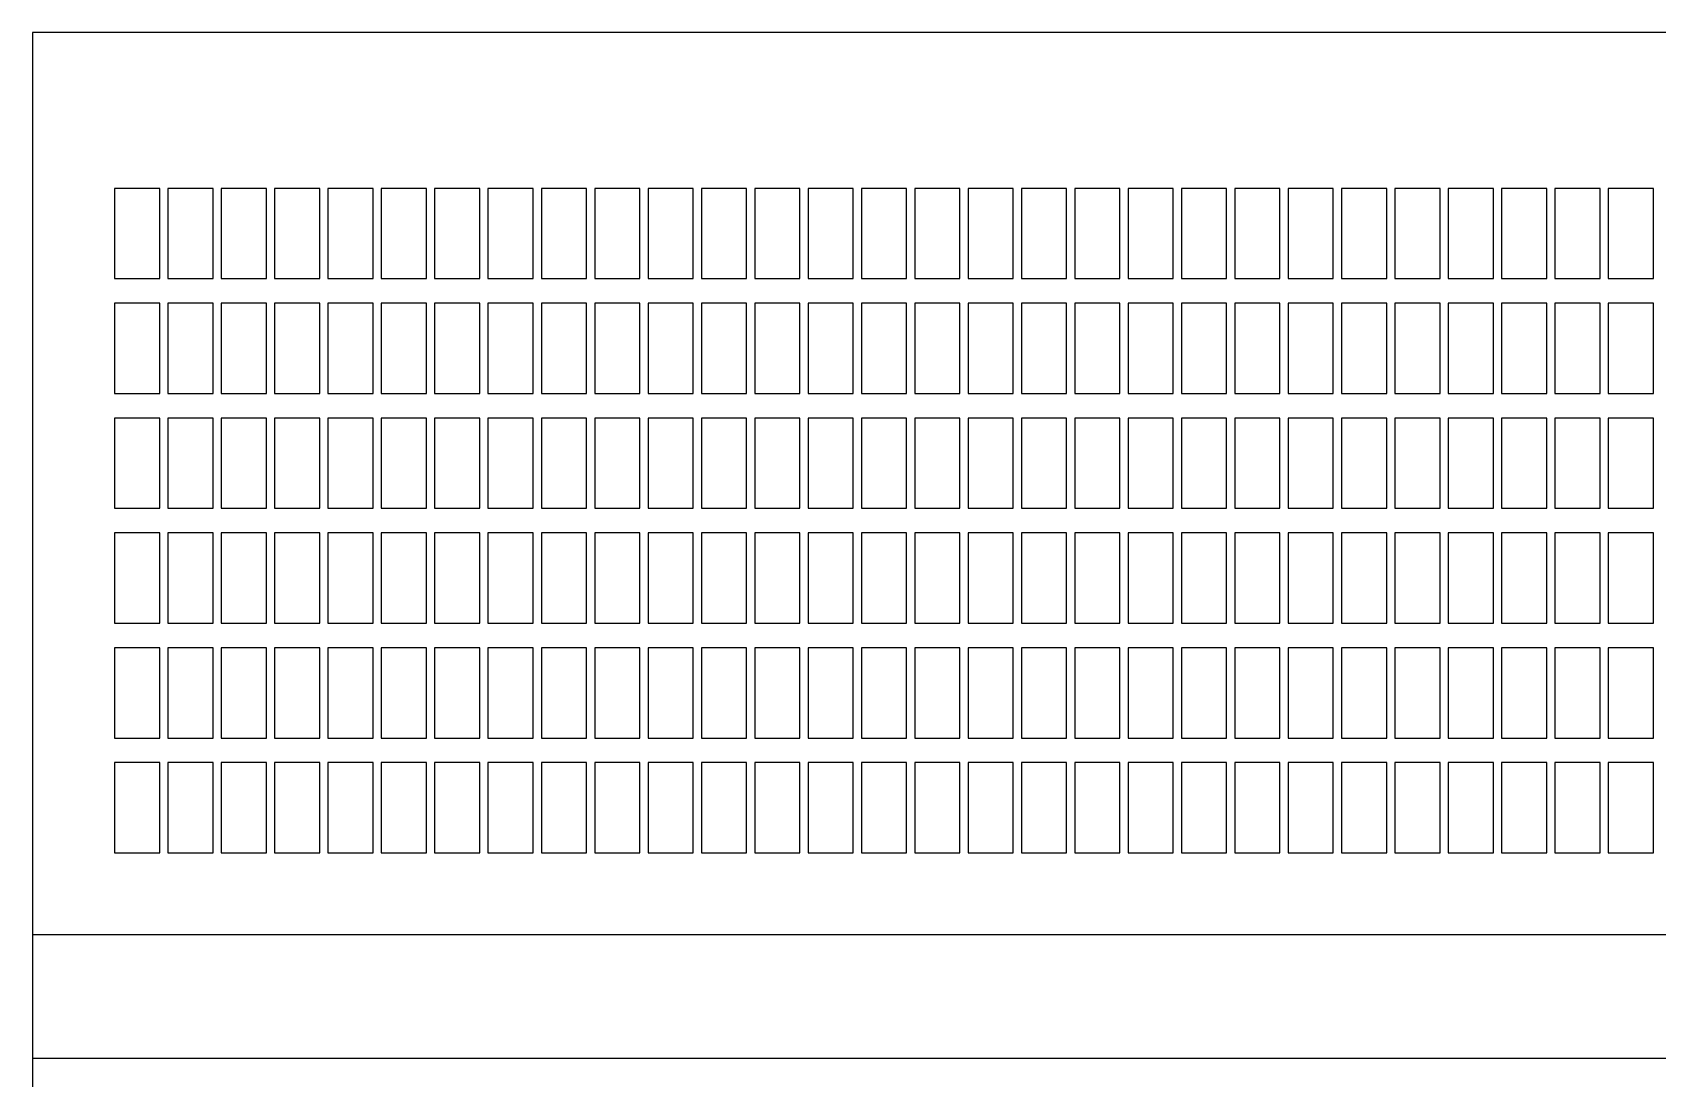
# Model space of a CAD drawing. Header units: metres. Extents: x 0 to 80, y 0 to 50.
# Drawn here: x 0 to 39.6, y 24.5 to 50 of the extents above; entities that cross this region are included whole.
import ezdxf

# ---------------------------------------------------------------- set-up
doc = ezdxf.new("R2010")
doc.units = ezdxf.units.M

msp = doc.modelspace()

# ---------------------------------------------------------------- linework, layer by layer
at = {"layer": 'ACCESS'}
for p, q in [((80, 28), (0, 28)), ((0, 28), (0, 25)), ((0, 25), (80, 25))]:
    msp.add_line(p, q, dxfattribs=at)
at = {"layer": 'PANEL'}
for p, q in [((3.1, 46.2), (2, 46.2)), ((2, 46.2), (2, 44)), ((3.1, 44), (3.1, 46.2)), ((4.4, 46.2), (3.3, 46.2)), ((3.3, 46.2), (3.3, 44)), ((4.4, 44), (4.4, 46.2)), ((5.7, 46.2), (4.6, 46.2)), ((4.6, 46.2), (4.6, 44)), ((5.7, 44), (5.7, 46.2)), ((7, 46.2), (5.9, 46.2)), ((5.9, 46.2), (5.9, 44)), ((7, 44), (7, 46.2)), ((8.3, 46.2), (7.2, 46.2)), ((7.2, 46.2), (7.2, 44)), ((8.3, 44), (8.3, 46.2)), ((9.6, 46.2), (8.5, 46.2)), ((8.5, 46.2), (8.5, 44)), ((9.6, 44), (9.6, 46.2)), ((10.9, 46.2), (9.8, 46.2)), ((9.8, 46.2), (9.8, 44)), ((10.9, 44), (10.9, 46.2)), ((12.2, 46.2), (11.1, 46.2)), ((11.1, 46.2), (11.1, 44)), ((12.2, 44), (12.2, 46.2)), ((13.5, 46.2), (12.4, 46.2)), ((12.4, 46.2), (12.4, 44)), ((13.5, 44), (13.5, 46.2)), ((14.8, 46.2), (13.7, 46.2)), ((13.7, 46.2), (13.7, 44)), ((14.8, 44), (14.8, 46.2)), ((16.1, 46.2), (15, 46.2)), ((15, 46.2), (15, 44)), ((16.1, 44), (16.1, 46.2)), ((17.4, 46.2), (16.3, 46.2)), ((16.3, 46.2), (16.3, 44)), ((17.4, 44), (17.4, 46.2)), ((18.7, 46.2), (17.6, 46.2)), ((17.6, 46.2), (17.6, 44)), ((18.7, 44), (18.7, 46.2)), ((20, 46.2), (18.9, 46.2)), ((18.9, 46.2), (18.9, 44)), ((20, 44), (20, 46.2)), ((21.3, 46.2), (20.2, 46.2)), ((20.2, 46.2), (20.2, 44)), ((21.3, 44), (21.3, 46.2)), ((22.6, 46.2), (21.5, 46.2)), ((21.5, 46.2), (21.5, 44)), ((22.6, 44), (22.6, 46.2)), ((23.9, 46.2), (22.8, 46.2)), ((22.8, 46.2), (22.8, 44)), ((23.9, 44), (23.9, 46.2)), ((25.2, 46.2), (24.1, 46.2)), ((24.1, 46.2), (24.1, 44)), ((25.2, 44), (25.2, 46.2)), ((26.5, 46.2), (25.4, 46.2)), ((25.4, 46.2), (25.4, 44)), ((26.5, 44), (26.5, 46.2)), ((27.8, 46.2), (26.7, 46.2)), ((26.7, 46.2), (26.7, 44)), ((27.8, 44), (27.8, 46.2)), ((29.1, 46.2), (28, 46.2)), ((28, 46.2), (28, 44)), ((29.1, 44), (29.1, 46.2)), ((30.4, 46.2), (29.3, 46.2)), ((29.3, 46.2), (29.3, 44)), ((30.4, 44), (30.4, 46.2)), ((31.7, 46.2), (30.6, 46.2)), ((30.6, 46.2), (30.6, 44)), ((31.7, 44), (31.7, 46.2)), ((33, 46.2), (31.9, 46.2)), ((31.9, 46.2), (31.9, 44)), ((33, 44), (33, 46.2)), ((34.3, 46.2), (33.2, 46.2)), ((33.2, 46.2), (33.2, 44)), ((34.3, 44), (34.3, 46.2)), ((35.6, 46.2), (34.5, 46.2)), ((34.5, 46.2), (34.5, 44)), ((35.6, 44), (35.6, 46.2)), ((36.9, 46.2), (35.8, 46.2)), ((35.8, 46.2), (35.8, 44)), ((36.9, 44), (36.9, 46.2)), ((38.2, 46.2), (37.1, 46.2)), ((37.1, 46.2), (37.1, 44)), ((38.2, 44), (38.2, 46.2)), ((39.5, 46.2), (38.4, 46.2)), ((38.4, 46.2), (38.4, 44)), ((39.5, 44), (39.5, 46.2)), ((2, 44), (3.1, 44)), ((3.3, 44), (4.4, 44)), ((4.6, 44), (5.7, 44)), ((5.9, 44), (7, 44)), ((7.2, 44), (8.3, 44)), ((8.5, 44), (9.6, 44)), ((9.8, 44), (10.9, 44)), ((11.1, 44), (12.2, 44)), ((12.4, 44), (13.5, 44)), ((13.7, 44), (14.8, 44)), ((15, 44), (16.1, 44)), ((16.3, 44), (17.4, 44)), ((17.6, 44), (18.7, 44)), ((18.9, 44), (20, 44)), ((20.2, 44), (21.3, 44)), ((21.5, 44), (22.6, 44)), ((22.8, 44), (23.9, 44)), ((24.1, 44), (25.2, 44)), ((25.4, 44), (26.5, 44)), ((26.7, 44), (27.8, 44)), ((28, 44), (29.1, 44)), ((29.3, 44), (30.4, 44)), ((30.6, 44), (31.7, 44)), ((31.9, 44), (33, 44)), ((33.2, 44), (34.3, 44)), ((34.5, 44), (35.6, 44)), ((35.8, 44), (36.9, 44)), ((37.1, 44), (38.2, 44)), ((38.4, 44), (39.5, 44)), ((3.1, 43.4), (2, 43.4)), ((2, 43.4), (2, 41.2)), ((3.1, 41.2), (3.1, 43.4)), ((4.4, 43.4), (3.3, 43.4)), ((3.3, 43.4), (3.3, 41.2)), ((4.4, 41.2), (4.4, 43.4)), ((5.7, 43.4), (4.6, 43.4)), ((4.6, 43.4), (4.6, 41.2)), ((5.7, 41.2), (5.7, 43.4)), ((7, 43.4), (5.9, 43.4)), ((5.9, 43.4), (5.9, 41.2)), ((7, 41.2), (7, 43.4)), ((8.3, 43.4), (7.2, 43.4)), ((7.2, 43.4), (7.2, 41.2)), ((8.3, 41.2), (8.3, 43.4)), ((9.6, 43.4), (8.5, 43.4)), ((8.5, 43.4), (8.5, 41.2)), ((9.6, 41.2), (9.6, 43.4)), ((10.9, 43.4), (9.8, 43.4)), ((9.8, 43.4), (9.8, 41.2)), ((10.9, 41.2), (10.9, 43.4)), ((12.2, 43.4), (11.1, 43.4)), ((11.1, 43.4), (11.1, 41.2)), ((12.2, 41.2), (12.2, 43.4)), ((13.5, 43.4), (12.4, 43.4)), ((12.4, 43.4), (12.4, 41.2)), ((13.5, 41.2), (13.5, 43.4)), ((14.8, 43.4), (13.7, 43.4)), ((13.7, 43.4), (13.7, 41.2)), ((14.8, 41.2), (14.8, 43.4)), ((16.1, 43.4), (15, 43.4)), ((15, 43.4), (15, 41.2)), ((16.1, 41.2), (16.1, 43.4)), ((17.4, 43.4), (16.3, 43.4)), ((16.3, 43.4), (16.3, 41.2)), ((17.4, 41.2), (17.4, 43.4)), ((18.7, 43.4), (17.6, 43.4)), ((17.6, 43.4), (17.6, 41.2)), ((18.7, 41.2), (18.7, 43.4)), ((20, 43.4), (18.9, 43.4)), ((18.9, 43.4), (18.9, 41.2)), ((20, 41.2), (20, 43.4)), ((21.3, 43.4), (20.2, 43.4)), ((20.2, 43.4), (20.2, 41.2)), ((21.3, 41.2), (21.3, 43.4)), ((22.6, 43.4), (21.5, 43.4)), ((21.5, 43.4), (21.5, 41.2)), ((22.6, 41.2), (22.6, 43.4)), ((23.9, 43.4), (22.8, 43.4)), ((22.8, 43.4), (22.8, 41.2)), ((23.9, 41.2), (23.9, 43.4)), ((25.2, 43.4), (24.1, 43.4)), ((24.1, 43.4), (24.1, 41.2)), ((25.2, 41.2), (25.2, 43.4)), ((26.5, 43.4), (25.4, 43.4)), ((25.4, 43.4), (25.4, 41.2)), ((26.5, 41.2), (26.5, 43.4)), ((27.8, 43.4), (26.7, 43.4)), ((26.7, 43.4), (26.7, 41.2)), ((27.8, 41.2), (27.8, 43.4)), ((29.1, 43.4), (28, 43.4)), ((28, 43.4), (28, 41.2)), ((29.1, 41.2), (29.1, 43.4)), ((30.4, 43.4), (29.3, 43.4)), ((29.3, 43.4), (29.3, 41.2)), ((30.4, 41.2), (30.4, 43.4)), ((31.7, 43.4), (30.6, 43.4)), ((30.6, 43.4), (30.6, 41.2)), ((31.7, 41.2), (31.7, 43.4)), ((33, 43.4), (31.9, 43.4)), ((31.9, 43.4), (31.9, 41.2)), ((33, 41.2), (33, 43.4)), ((34.3, 43.4), (33.2, 43.4)), ((33.2, 43.4), (33.2, 41.2)), ((34.3, 41.2), (34.3, 43.4)), ((35.6, 43.4), (34.5, 43.4)), ((34.5, 43.4), (34.5, 41.2)), ((35.6, 41.2), (35.6, 43.4)), ((36.9, 43.4), (35.8, 43.4)), ((35.8, 43.4), (35.8, 41.2)), ((36.9, 41.2), (36.9, 43.4)), ((38.2, 43.4), (37.1, 43.4)), ((37.1, 43.4), (37.1, 41.2)), ((38.2, 41.2), (38.2, 43.4)), ((39.5, 43.4), (38.4, 43.4)), ((38.4, 43.4), (38.4, 41.2)), ((39.5, 41.2), (39.5, 43.4)), ((2, 41.2), (3.1, 41.2)), ((3.3, 41.2), (4.4, 41.2)), ((4.6, 41.2), (5.7, 41.2)), ((5.9, 41.2), (7, 41.2)), ((7.2, 41.2), (8.3, 41.2)), ((8.5, 41.2), (9.6, 41.2)), ((9.8, 41.2), (10.9, 41.2)), ((11.1, 41.2), (12.2, 41.2)), ((12.4, 41.2), (13.5, 41.2)), ((13.7, 41.2), (14.8, 41.2)), ((15, 41.2), (16.1, 41.2)), ((16.3, 41.2), (17.4, 41.2)), ((17.6, 41.2), (18.7, 41.2)), ((18.9, 41.2), (20, 41.2)), ((20.2, 41.2), (21.3, 41.2)), ((21.5, 41.2), (22.6, 41.2)), ((22.8, 41.2), (23.9, 41.2)), ((24.1, 41.2), (25.2, 41.2)), ((25.4, 41.2), (26.5, 41.2)), ((26.7, 41.2), (27.8, 41.2)), ((28, 41.2), (29.1, 41.2)), ((29.3, 41.2), (30.4, 41.2)), ((30.6, 41.2), (31.7, 41.2)), ((31.9, 41.2), (33, 41.2)), ((33.2, 41.2), (34.3, 41.2)), ((34.5, 41.2), (35.6, 41.2)), ((35.8, 41.2), (36.9, 41.2)), ((37.1, 41.2), (38.2, 41.2)), ((38.4, 41.2), (39.5, 41.2)), ((3.1, 40.6), (2, 40.6)), ((2, 40.6), (2, 38.4)), ((3.1, 38.4), (3.1, 40.6)), ((4.4, 40.6), (3.3, 40.6)), ((3.3, 40.6), (3.3, 38.4)), ((4.4, 38.4), (4.4, 40.6)), ((5.7, 40.6), (4.6, 40.6)), ((4.6, 40.6), (4.6, 38.4)), ((5.7, 38.4), (5.7, 40.6)), ((7, 40.6), (5.9, 40.6)), ((5.9, 40.6), (5.9, 38.4)), ((7, 38.4), (7, 40.6)), ((8.3, 40.6), (7.2, 40.6)), ((7.2, 40.6), (7.2, 38.4)), ((8.3, 38.4), (8.3, 40.6)), ((9.6, 40.6), (8.5, 40.6)), ((8.5, 40.6), (8.5, 38.4)), ((9.6, 38.4), (9.6, 40.6)), ((10.9, 40.6), (9.8, 40.6)), ((9.8, 40.6), (9.8, 38.4)), ((10.9, 38.4), (10.9, 40.6)), ((12.2, 40.6), (11.1, 40.6)), ((11.1, 40.6), (11.1, 38.4)), ((12.2, 38.4), (12.2, 40.6)), ((13.5, 40.6), (12.4, 40.6)), ((12.4, 40.6), (12.4, 38.4)), ((13.5, 38.4), (13.5, 40.6)), ((14.8, 40.6), (13.7, 40.6)), ((13.7, 40.6), (13.7, 38.4)), ((14.8, 38.4), (14.8, 40.6)), ((16.1, 40.6), (15, 40.6)), ((15, 40.6), (15, 38.4)), ((16.1, 38.4), (16.1, 40.6)), ((17.4, 40.6), (16.3, 40.6)), ((16.3, 40.6), (16.3, 38.4)), ((17.4, 38.4), (17.4, 40.6)), ((18.7, 40.6), (17.6, 40.6)), ((17.6, 40.6), (17.6, 38.4)), ((18.7, 38.4), (18.7, 40.6)), ((20, 40.6), (18.9, 40.6)), ((18.9, 40.6), (18.9, 38.4)), ((20, 38.4), (20, 40.6)), ((21.3, 40.6), (20.2, 40.6)), ((20.2, 40.6), (20.2, 38.4)), ((21.3, 38.4), (21.3, 40.6)), ((22.6, 40.6), (21.5, 40.6)), ((21.5, 40.6), (21.5, 38.4)), ((22.6, 38.4), (22.6, 40.6)), ((23.9, 40.6), (22.8, 40.6)), ((22.8, 40.6), (22.8, 38.4)), ((23.9, 38.4), (23.9, 40.6)), ((25.2, 40.6), (24.1, 40.6)), ((24.1, 40.6), (24.1, 38.4)), ((25.2, 38.4), (25.2, 40.6)), ((26.5, 40.6), (25.4, 40.6)), ((25.4, 40.6), (25.4, 38.4)), ((26.5, 38.4), (26.5, 40.6)), ((27.8, 40.6), (26.7, 40.6)), ((26.7, 40.6), (26.7, 38.4)), ((27.8, 38.4), (27.8, 40.6)), ((29.1, 40.6), (28, 40.6)), ((28, 40.6), (28, 38.4)), ((29.1, 38.4), (29.1, 40.6)), ((30.4, 40.6), (29.3, 40.6)), ((29.3, 40.6), (29.3, 38.4)), ((30.4, 38.4), (30.4, 40.6)), ((31.7, 40.6), (30.6, 40.6)), ((30.6, 40.6), (30.6, 38.4)), ((31.7, 38.4), (31.7, 40.6)), ((33, 40.6), (31.9, 40.6)), ((31.9, 40.6), (31.9, 38.4)), ((33, 38.4), (33, 40.6)), ((34.3, 40.6), (33.2, 40.6)), ((33.2, 40.6), (33.2, 38.4)), ((34.3, 38.4), (34.3, 40.6)), ((35.6, 40.6), (34.5, 40.6)), ((34.5, 40.6), (34.5, 38.4)), ((35.6, 38.4), (35.6, 40.6)), ((36.9, 40.6), (35.8, 40.6)), ((35.8, 40.6), (35.8, 38.4)), ((36.9, 38.4), (36.9, 40.6)), ((38.2, 40.6), (37.1, 40.6)), ((37.1, 40.6), (37.1, 38.4)), ((38.2, 38.4), (38.2, 40.6)), ((39.5, 40.6), (38.4, 40.6)), ((38.4, 40.6), (38.4, 38.4)), ((39.5, 38.4), (39.5, 40.6)), ((2, 38.4), (3.1, 38.4)), ((3.3, 38.4), (4.4, 38.4)), ((4.6, 38.4), (5.7, 38.4)), ((5.9, 38.4), (7, 38.4)), ((7.2, 38.4), (8.3, 38.4)), ((8.5, 38.4), (9.6, 38.4)), ((9.8, 38.4), (10.9, 38.4)), ((11.1, 38.4), (12.2, 38.4)), ((12.4, 38.4), (13.5, 38.4)), ((13.7, 38.4), (14.8, 38.4)), ((15, 38.4), (16.1, 38.4)), ((16.3, 38.4), (17.4, 38.4)), ((17.6, 38.4), (18.7, 38.4)), ((18.9, 38.4), (20, 38.4)), ((20.2, 38.4), (21.3, 38.4)), ((21.5, 38.4), (22.6, 38.4)), ((22.8, 38.4), (23.9, 38.4)), ((24.1, 38.4), (25.2, 38.4)), ((25.4, 38.4), (26.5, 38.4)), ((26.7, 38.4), (27.8, 38.4)), ((28, 38.4), (29.1, 38.4)), ((29.3, 38.4), (30.4, 38.4)), ((30.6, 38.4), (31.7, 38.4)), ((31.9, 38.4), (33, 38.4)), ((33.2, 38.4), (34.3, 38.4)), ((34.5, 38.4), (35.6, 38.4)), ((35.8, 38.4), (36.9, 38.4)), ((37.1, 38.4), (38.2, 38.4)), ((38.4, 38.4), (39.5, 38.4)), ((3.1, 37.8), (2, 37.8)), ((2, 37.8), (2, 35.6)), ((3.1, 35.6), (3.1, 37.8)), ((4.4, 37.8), (3.3, 37.8)), ((3.3, 37.8), (3.3, 35.6)), ((4.4, 35.6), (4.4, 37.8)), ((5.7, 37.8), (4.6, 37.8)), ((4.6, 37.8), (4.6, 35.6)), ((5.7, 35.6), (5.7, 37.8)), ((7, 37.8), (5.9, 37.8)), ((5.9, 37.8), (5.9, 35.6)), ((7, 35.6), (7, 37.8)), ((8.3, 37.8), (7.2, 37.8)), ((7.2, 37.8), (7.2, 35.6)), ((8.3, 35.6), (8.3, 37.8)), ((9.6, 37.8), (8.5, 37.8)), ((8.5, 37.8), (8.5, 35.6)), ((9.6, 35.6), (9.6, 37.8)), ((10.9, 37.8), (9.8, 37.8)), ((9.8, 37.8), (9.8, 35.6)), ((10.9, 35.6), (10.9, 37.8)), ((12.2, 37.8), (11.1, 37.8)), ((11.1, 37.8), (11.1, 35.6)), ((12.2, 35.6), (12.2, 37.8)), ((13.5, 37.8), (12.4, 37.8)), ((12.4, 37.8), (12.4, 35.6)), ((13.5, 35.6), (13.5, 37.8)), ((14.8, 37.8), (13.7, 37.8)), ((13.7, 37.8), (13.7, 35.6)), ((14.8, 35.6), (14.8, 37.8)), ((16.1, 37.8), (15, 37.8)), ((15, 37.8), (15, 35.6)), ((16.1, 35.6), (16.1, 37.8)), ((17.4, 37.8), (16.3, 37.8)), ((16.3, 37.8), (16.3, 35.6)), ((17.4, 35.6), (17.4, 37.8)), ((18.7, 37.8), (17.6, 37.8)), ((17.6, 37.8), (17.6, 35.6)), ((18.7, 35.6), (18.7, 37.8)), ((20, 37.8), (18.9, 37.8)), ((18.9, 37.8), (18.9, 35.6)), ((20, 35.6), (20, 37.8)), ((21.3, 37.8), (20.2, 37.8)), ((20.2, 37.8), (20.2, 35.6)), ((21.3, 35.6), (21.3, 37.8)), ((22.6, 37.8), (21.5, 37.8)), ((21.5, 37.8), (21.5, 35.6)), ((22.6, 35.6), (22.6, 37.8)), ((23.9, 37.8), (22.8, 37.8)), ((22.8, 37.8), (22.8, 35.6)), ((23.9, 35.6), (23.9, 37.8)), ((25.2, 37.8), (24.1, 37.8)), ((24.1, 37.8), (24.1, 35.6)), ((25.2, 35.6), (25.2, 37.8)), ((26.5, 37.8), (25.4, 37.8)), ((25.4, 37.8), (25.4, 35.6)), ((26.5, 35.6), (26.5, 37.8)), ((27.8, 37.8), (26.7, 37.8)), ((26.7, 37.8), (26.7, 35.6)), ((27.8, 35.6), (27.8, 37.8)), ((29.1, 37.8), (28, 37.8)), ((28, 37.8), (28, 35.6)), ((29.1, 35.6), (29.1, 37.8)), ((30.4, 37.8), (29.3, 37.8)), ((29.3, 37.8), (29.3, 35.6)), ((30.4, 35.6), (30.4, 37.8)), ((31.7, 37.8), (30.6, 37.8)), ((30.6, 37.8), (30.6, 35.6)), ((31.7, 35.6), (31.7, 37.8)), ((33, 37.8), (31.9, 37.8)), ((31.9, 37.8), (31.9, 35.6)), ((33, 35.6), (33, 37.8)), ((34.3, 37.8), (33.2, 37.8)), ((33.2, 37.8), (33.2, 35.6)), ((34.3, 35.6), (34.3, 37.8)), ((35.6, 37.8), (34.5, 37.8)), ((34.5, 37.8), (34.5, 35.6)), ((35.6, 35.6), (35.6, 37.8)), ((36.9, 37.8), (35.8, 37.8)), ((35.8, 37.8), (35.8, 35.6)), ((36.9, 35.6), (36.9, 37.8)), ((38.2, 37.8), (37.1, 37.8)), ((37.1, 37.8), (37.1, 35.6)), ((38.2, 35.6), (38.2, 37.8)), ((39.5, 37.8), (38.4, 37.8)), ((38.4, 37.8), (38.4, 35.6)), ((39.5, 35.6), (39.5, 37.8)), ((2, 35.6), (3.1, 35.6)), ((3.3, 35.6), (4.4, 35.6)), ((4.6, 35.6), (5.7, 35.6)), ((5.9, 35.6), (7, 35.6)), ((7.2, 35.6), (8.3, 35.6)), ((8.5, 35.6), (9.6, 35.6)), ((9.8, 35.6), (10.9, 35.6)), ((11.1, 35.6), (12.2, 35.6)), ((12.4, 35.6), (13.5, 35.6)), ((13.7, 35.6), (14.8, 35.6)), ((15, 35.6), (16.1, 35.6)), ((16.3, 35.6), (17.4, 35.6)), ((17.6, 35.6), (18.7, 35.6)), ((18.9, 35.6), (20, 35.6)), ((20.2, 35.6), (21.3, 35.6)), ((21.5, 35.6), (22.6, 35.6)), ((22.8, 35.6), (23.9, 35.6)), ((24.1, 35.6), (25.2, 35.6)), ((25.4, 35.6), (26.5, 35.6)), ((26.7, 35.6), (27.8, 35.6)), ((28, 35.6), (29.1, 35.6)), ((29.3, 35.6), (30.4, 35.6)), ((30.6, 35.6), (31.7, 35.6)), ((31.9, 35.6), (33, 35.6)), ((33.2, 35.6), (34.3, 35.6)), ((34.5, 35.6), (35.6, 35.6)), ((35.8, 35.6), (36.9, 35.6)), ((37.1, 35.6), (38.2, 35.6)), ((38.4, 35.6), (39.5, 35.6)), ((3.1, 35), (2, 35)), ((2, 35), (2, 32.8)), ((3.1, 32.8), (3.1, 35)), ((4.4, 35), (3.3, 35)), ((3.3, 35), (3.3, 32.8)), ((4.4, 32.8), (4.4, 35)), ((5.7, 35), (4.6, 35)), ((4.6, 35), (4.6, 32.8)), ((5.7, 32.8), (5.7, 35)), ((7, 35), (5.9, 35)), ((5.9, 35), (5.9, 32.8)), ((7, 32.8), (7, 35)), ((8.3, 35), (7.2, 35)), ((7.2, 35), (7.2, 32.8)), ((8.3, 32.8), (8.3, 35)), ((9.6, 35), (8.5, 35)), ((8.5, 35), (8.5, 32.8)), ((9.6, 32.8), (9.6, 35)), ((10.9, 35), (9.8, 35)), ((9.8, 35), (9.8, 32.8)), ((10.9, 32.8), (10.9, 35)), ((12.2, 35), (11.1, 35)), ((11.1, 35), (11.1, 32.8)), ((12.2, 32.8), (12.2, 35)), ((13.5, 35), (12.4, 35)), ((12.4, 35), (12.4, 32.8)), ((13.5, 32.8), (13.5, 35)), ((14.8, 35), (13.7, 35)), ((13.7, 35), (13.7, 32.8)), ((14.8, 32.8), (14.8, 35)), ((16.1, 35), (15, 35)), ((15, 35), (15, 32.8)), ((16.1, 32.8), (16.1, 35)), ((17.4, 35), (16.3, 35)), ((16.3, 35), (16.3, 32.8)), ((17.4, 32.8), (17.4, 35)), ((18.7, 35), (17.6, 35)), ((17.6, 35), (17.6, 32.8)), ((18.7, 32.8), (18.7, 35)), ((20, 35), (18.9, 35)), ((18.9, 35), (18.9, 32.8)), ((20, 32.8), (20, 35)), ((21.3, 35), (20.2, 35)), ((20.2, 35), (20.2, 32.8)), ((21.3, 32.8), (21.3, 35)), ((22.6, 35), (21.5, 35)), ((21.5, 35), (21.5, 32.8)), ((22.6, 32.8), (22.6, 35)), ((23.9, 35), (22.8, 35)), ((22.8, 35), (22.8, 32.8)), ((23.9, 32.8), (23.9, 35)), ((25.2, 35), (24.1, 35)), ((24.1, 35), (24.1, 32.8)), ((25.2, 32.8), (25.2, 35)), ((26.5, 35), (25.4, 35)), ((25.4, 35), (25.4, 32.8)), ((26.5, 32.8), (26.5, 35)), ((27.8, 35), (26.7, 35)), ((26.7, 35), (26.7, 32.8)), ((27.8, 32.8), (27.8, 35)), ((29.1, 35), (28, 35)), ((28, 35), (28, 32.8)), ((29.1, 32.8), (29.1, 35)), ((30.4, 35), (29.3, 35)), ((29.3, 35), (29.3, 32.8)), ((30.4, 32.8), (30.4, 35)), ((31.7, 35), (30.6, 35)), ((30.6, 35), (30.6, 32.8)), ((31.7, 32.8), (31.7, 35)), ((33, 35), (31.9, 35)), ((31.9, 35), (31.9, 32.8)), ((33, 32.8), (33, 35)), ((34.3, 35), (33.2, 35)), ((33.2, 35), (33.2, 32.8)), ((34.3, 32.8), (34.3, 35)), ((35.6, 35), (34.5, 35)), ((34.5, 35), (34.5, 32.8)), ((35.6, 32.8), (35.6, 35)), ((36.9, 35), (35.8, 35)), ((35.8, 35), (35.8, 32.8)), ((36.9, 32.8), (36.9, 35)), ((38.2, 35), (37.1, 35)), ((37.1, 35), (37.1, 32.8)), ((38.2, 32.8), (38.2, 35)), ((39.5, 35), (38.4, 35)), ((38.4, 35), (38.4, 32.8)), ((39.5, 32.8), (39.5, 35)), ((2, 32.8), (3.1, 32.8)), ((3.3, 32.8), (4.4, 32.8)), ((4.6, 32.8), (5.7, 32.8)), ((5.9, 32.8), (7, 32.8)), ((7.2, 32.8), (8.3, 32.8)), ((8.5, 32.8), (9.6, 32.8)), ((9.8, 32.8), (10.9, 32.8)), ((11.1, 32.8), (12.2, 32.8)), ((12.4, 32.8), (13.5, 32.8)), ((13.7, 32.8), (14.8, 32.8)), ((15, 32.8), (16.1, 32.8)), ((16.3, 32.8), (17.4, 32.8)), ((17.6, 32.8), (18.7, 32.8)), ((18.9, 32.8), (20, 32.8)), ((20.2, 32.8), (21.3, 32.8)), ((21.5, 32.8), (22.6, 32.8)), ((22.8, 32.8), (23.9, 32.8)), ((24.1, 32.8), (25.2, 32.8)), ((25.4, 32.8), (26.5, 32.8)), ((26.7, 32.8), (27.8, 32.8)), ((28, 32.8), (29.1, 32.8)), ((29.3, 32.8), (30.4, 32.8)), ((30.6, 32.8), (31.7, 32.8)), ((31.9, 32.8), (33, 32.8)), ((33.2, 32.8), (34.3, 32.8)), ((34.5, 32.8), (35.6, 32.8)), ((35.8, 32.8), (36.9, 32.8)), ((37.1, 32.8), (38.2, 32.8)), ((38.4, 32.8), (39.5, 32.8)), ((3.1, 32.2), (2, 32.2)), ((2, 32.2), (2, 30)), ((3.1, 30), (3.1, 32.2)), ((4.4, 32.2), (3.3, 32.2)), ((3.3, 32.2), (3.3, 30)), ((4.4, 30), (4.4, 32.2)), ((5.7, 32.2), (4.6, 32.2)), ((4.6, 32.2), (4.6, 30)), ((5.7, 30), (5.7, 32.2)), ((7, 32.2), (5.9, 32.2)), ((5.9, 32.2), (5.9, 30)), ((7, 30), (7, 32.2)), ((8.3, 32.2), (7.2, 32.2)), ((7.2, 32.2), (7.2, 30)), ((8.3, 30), (8.3, 32.2)), ((9.6, 32.2), (8.5, 32.2)), ((8.5, 32.2), (8.5, 30)), ((9.6, 30), (9.6, 32.2)), ((10.9, 32.2), (9.8, 32.2)), ((9.8, 32.2), (9.8, 30)), ((10.9, 30), (10.9, 32.2)), ((12.2, 32.2), (11.1, 32.2)), ((11.1, 32.2), (11.1, 30)), ((12.2, 30), (12.2, 32.2)), ((13.5, 32.2), (12.4, 32.2)), ((12.4, 32.2), (12.4, 30)), ((13.5, 30), (13.5, 32.2)), ((14.8, 32.2), (13.7, 32.2)), ((13.7, 32.2), (13.7, 30)), ((14.8, 30), (14.8, 32.2)), ((16.1, 32.2), (15, 32.2)), ((15, 32.2), (15, 30)), ((16.1, 30), (16.1, 32.2)), ((17.4, 32.2), (16.3, 32.2)), ((16.3, 32.2), (16.3, 30)), ((17.4, 30), (17.4, 32.2)), ((18.7, 32.2), (17.6, 32.2)), ((17.6, 32.2), (17.6, 30)), ((18.7, 30), (18.7, 32.2)), ((20, 32.2), (18.9, 32.2)), ((18.9, 32.2), (18.9, 30)), ((20, 30), (20, 32.2)), ((21.3, 32.2), (20.2, 32.2)), ((20.2, 32.2), (20.2, 30)), ((21.3, 30), (21.3, 32.2)), ((22.6, 32.2), (21.5, 32.2)), ((21.5, 32.2), (21.5, 30)), ((22.6, 30), (22.6, 32.2)), ((23.9, 32.2), (22.8, 32.2)), ((22.8, 32.2), (22.8, 30)), ((23.9, 30), (23.9, 32.2)), ((25.2, 32.2), (24.1, 32.2)), ((24.1, 32.2), (24.1, 30)), ((25.2, 30), (25.2, 32.2)), ((26.5, 32.2), (25.4, 32.2)), ((25.4, 32.2), (25.4, 30)), ((26.5, 30), (26.5, 32.2)), ((27.8, 32.2), (26.7, 32.2)), ((26.7, 32.2), (26.7, 30)), ((27.8, 30), (27.8, 32.2)), ((29.1, 32.2), (28, 32.2)), ((28, 32.2), (28, 30)), ((29.1, 30), (29.1, 32.2)), ((30.4, 32.2), (29.3, 32.2)), ((29.3, 32.2), (29.3, 30)), ((30.4, 30), (30.4, 32.2)), ((31.7, 32.2), (30.6, 32.2)), ((30.6, 32.2), (30.6, 30)), ((31.7, 30), (31.7, 32.2)), ((33, 32.2), (31.9, 32.2)), ((31.9, 32.2), (31.9, 30)), ((33, 30), (33, 32.2)), ((34.3, 32.2), (33.2, 32.2)), ((33.2, 32.2), (33.2, 30)), ((34.3, 30), (34.3, 32.2)), ((35.6, 32.2), (34.5, 32.2)), ((34.5, 32.2), (34.5, 30)), ((35.6, 30), (35.6, 32.2)), ((36.9, 32.2), (35.8, 32.2)), ((35.8, 32.2), (35.8, 30)), ((36.9, 30), (36.9, 32.2)), ((38.2, 32.2), (37.1, 32.2)), ((37.1, 32.2), (37.1, 30)), ((38.2, 30), (38.2, 32.2)), ((39.5, 32.2), (38.4, 32.2)), ((38.4, 32.2), (38.4, 30)), ((39.5, 30), (39.5, 32.2)), ((2, 30), (3.1, 30)), ((3.3, 30), (4.4, 30)), ((4.6, 30), (5.7, 30)), ((5.9, 30), (7, 30)), ((7.2, 30), (8.3, 30)), ((8.5, 30), (9.6, 30)), ((9.8, 30), (10.9, 30)), ((11.1, 30), (12.2, 30)), ((12.4, 30), (13.5, 30)), ((13.7, 30), (14.8, 30)), ((15, 30), (16.1, 30)), ((16.3, 30), (17.4, 30)), ((17.6, 30), (18.7, 30)), ((18.9, 30), (20, 30)), ((20.2, 30), (21.3, 30)), ((21.5, 30), (22.6, 30)), ((22.8, 30), (23.9, 30)), ((24.1, 30), (25.2, 30)), ((25.4, 30), (26.5, 30)), ((26.7, 30), (27.8, 30)), ((28, 30), (29.1, 30)), ((29.3, 30), (30.4, 30)), ((30.6, 30), (31.7, 30)), ((31.9, 30), (33, 30)), ((33.2, 30), (34.3, 30)), ((34.5, 30), (35.6, 30)), ((35.8, 30), (36.9, 30)), ((37.1, 30), (38.2, 30)), ((38.4, 30), (39.5, 30))]:
    msp.add_line(p, q, dxfattribs=at)
at = {"layer": 'SITE'}
for p, q in [((80, 50), (0, 50)), ((0, 50), (0, 0))]:
    msp.add_line(p, q, dxfattribs=at)

doc.saveas('drawing.dxf')
